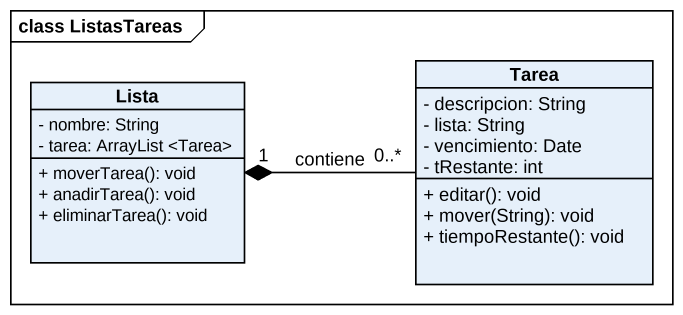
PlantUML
@startuml
mainframe class ListasTareas
hide circle
hide empty members
skinparam classAttributeIconSize 0
class Lista {
  - nombre: String
  - tarea: ArrayList <Tarea>
  + moverTarea(): void
  + anadirTarea(): void
  + eliminarTarea(): void
}
class Tarea {
  - descripcion: String
  - lista: String
  - vencimiento: Date
  - tRestante: int
  + editar(): void
  + mover(String): void
  + tiempoRestante(): void
}
Tarea "0..*" -left-* "1" Lista : contiene
@enduml
